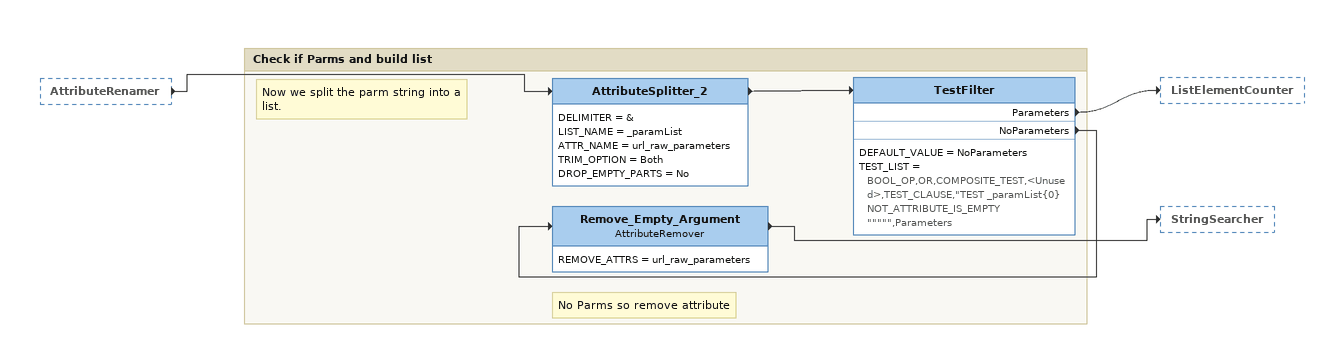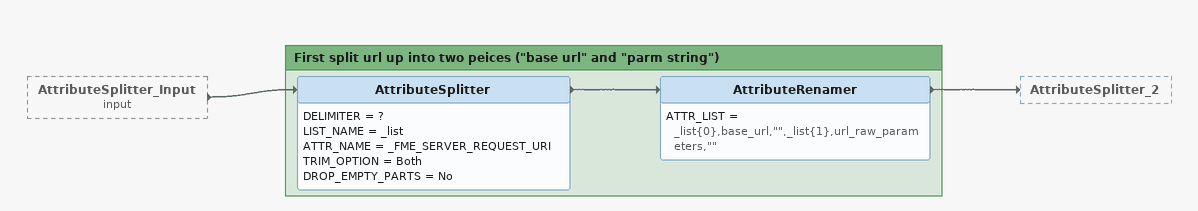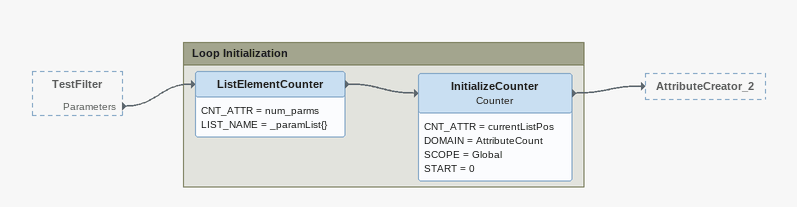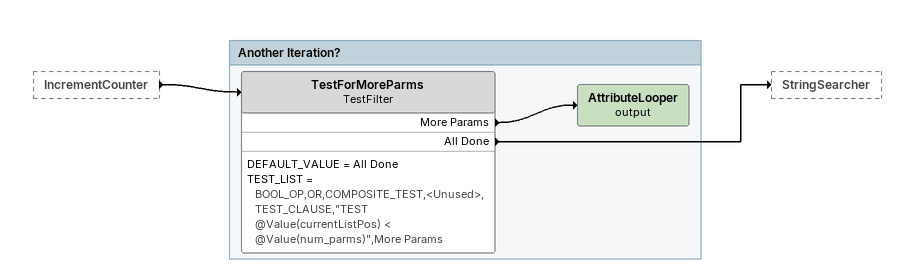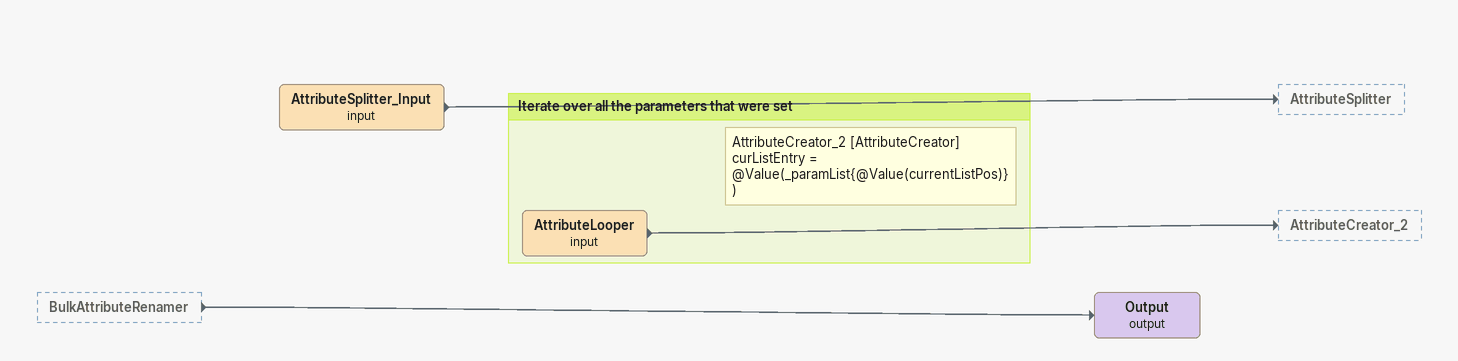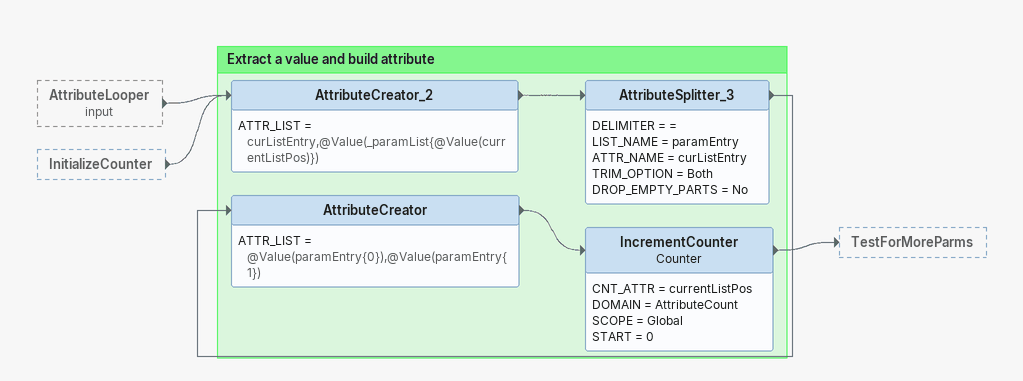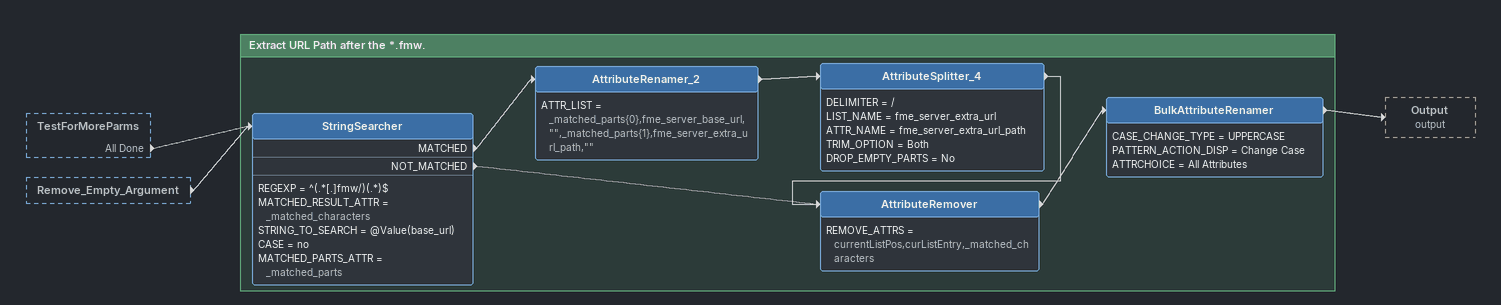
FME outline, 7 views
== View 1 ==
AttributeRenamer [outside]
    -> AttributeSplitter_2

Bookmark: Check if Parms and build list
Note: Now we split the parm string into a list.
AttributeSplitter_2
    DELIMITER = &
    LIST_NAME = _paramList
    ATTR_NAME = url_raw_parameters
    TRIM_OPTION = Both
    DROP_EMPTY_PARTS = No
    -> TestFilter
TestFilter
    DEFAULT_VALUE = NoParameters
    TEST_LIST = BOOL_OP,OR,COMPOSITE_TEST,<Unused>,TEST_CLAUSE,"TEST _paramList{0} NOT_ATTRIBUTE_IS_EMPTY """"",Parameters
    Parameters -> ListElementCounter
    NoParameters -> Remove_Empty_Argument
Note: No Parms so remove attribute
Remove_Empty_Argument: AttributeRemover
    REMOVE_ATTRS = url_raw_parameters
    -> StringSearcher

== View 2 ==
AttributeSplitter_Input (input) [outside]
    -> AttributeSplitter

Bookmark: First split url up into two peices ("base url" and "parm string")
AttributeSplitter
    DELIMITER = ?
    LIST_NAME = _list
    ATTR_NAME = _FME_SERVER_REQUEST_URI
    TRIM_OPTION = Both
    DROP_EMPTY_PARTS = No
    -> AttributeRenamer
AttributeRenamer
    ATTR_LIST = _list{0},base_url,"",_list{1},url_raw_parameters,""
    -> AttributeSplitter_2

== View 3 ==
TestFilter [outside]
    Parameters -> ListElementCounter

Bookmark: Loop Initialization
ListElementCounter
    CNT_ATTR = num_parms
    LIST_NAME = _paramList{}
    -> InitializeCounter
InitializeCounter: Counter
    CNT_ATTR = currentListPos
    DOMAIN = AttributeCount
    SCOPE = Global
    START = 0
    -> AttributeCreator_2

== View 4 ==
IncrementCounter [outside]
    -> TestForMoreParms

Bookmark: Another Iteration?
TestForMoreParms: TestFilter
    DEFAULT_VALUE = All Done
    TEST_LIST = BOOL_OP,OR,COMPOSITE_TEST,<Unused>,TEST_CLAUSE,"TEST @Value(currentListPos) < @Value(num_parms)",More Params
    More Params -> AttributeLooper (output)
    All Done -> StringSearcher
AttributeLooper (output)

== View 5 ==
BulkAttributeRenamer [outside]
    -> Output (output)
AttributeSplitter_Input (input)
    -> AttributeSplitter
Output (output)

Bookmark: Iterate over all the parameters that were set
Note: AttributeCreator_2 [AttributeCreator] / curListEntry = @Value(_paramList{@Value(currentListPos)})
AttributeLooper (input)
    -> AttributeCreator_2

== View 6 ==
AttributeLooper (input) [outside]
    -> AttributeCreator_2
InitializeCounter [outside]
    -> AttributeCreator_2

Bookmark: Extract a value and build attribute
AttributeCreator_2
    ATTR_LIST = curListEntry,@Value(_paramList{@Value(currentListPos)})
    -> AttributeSplitter_3
AttributeSplitter_3
    DELIMITER = =
    LIST_NAME = paramEntry
    ATTR_NAME = curListEntry
    TRIM_OPTION = Both
    DROP_EMPTY_PARTS = No
    -> AttributeCreator
AttributeCreator
    ATTR_LIST = @Value(paramEntry{0}),@Value(paramEntry{1})
    -> IncrementCounter
IncrementCounter: Counter
    CNT_ATTR = currentListPos
    DOMAIN = AttributeCount
    SCOPE = Global
    START = 0
    -> TestForMoreParms

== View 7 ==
TestForMoreParms [outside]
    All Done -> StringSearcher
Remove_Empty_Argument [outside]
    -> StringSearcher

Bookmark: Extract URL Path after the *.fmw.
StringSearcher
    REGEXP = ^(.*[.]fmw/)(.*)$
    MATCHED_RESULT_ATTR = _matched_characters
    STRING_TO_SEARCH = @Value(base_url)
    CASE = no
    MATCHED_PARTS_ATTR = _matched_parts
    MATCHED -> AttributeRenamer_2
    NOT_MATCHED -> AttributeRemover
AttributeRenamer_2
    ATTR_LIST = _matched_parts{0},fme_server_base_url,"",_matched_parts{1},fme_server_extra_url_path,""
    -> AttributeSplitter_4
AttributeSplitter_4
    DELIMITER = /
    LIST_NAME = fme_server_extra_url
    ATTR_NAME = fme_server_extra_url_path
    TRIM_OPTION = Both
    DROP_EMPTY_PARTS = No
    -> AttributeRemover
AttributeRemover
    REMOVE_ATTRS = currentListPos,curListEntry,_matched_characters
    -> BulkAttributeRenamer
BulkAttributeRenamer
    CASE_CHANGE_TYPE = UPPERCASE
    PATTERN_ACTION_DISP = Change Case
    ATTRCHOICE = All Attributes
    -> Output (output)
